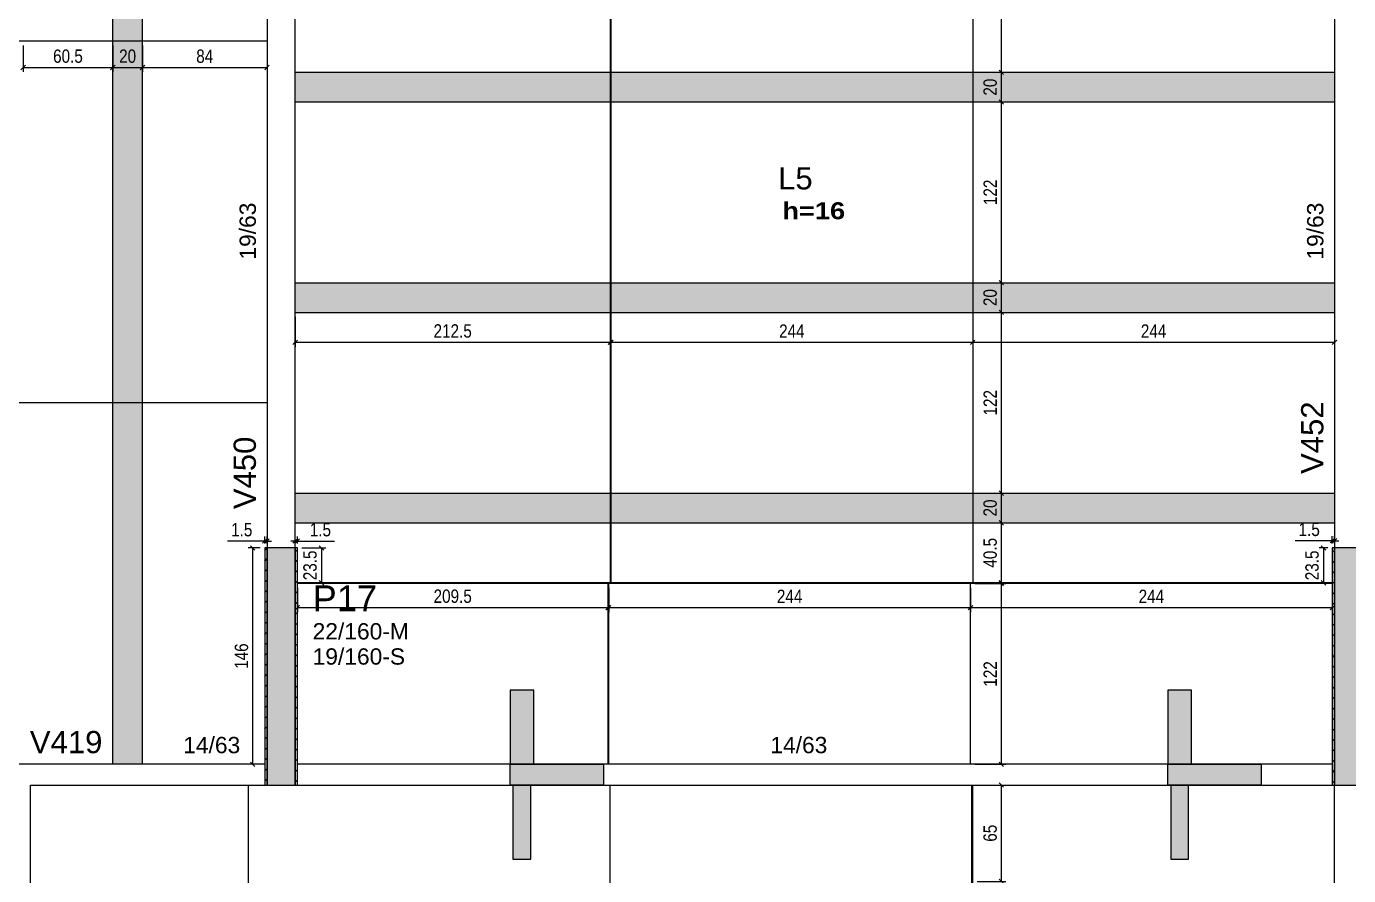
# Model space of a CAD drawing. Extents: x 3022 to 8661, y -614 to 3008.
# Drawn here: x 4312 to 5204, y 1276 to 1849 of the extents above; entities that cross this region are included whole.
import ezdxf

# ---------------------------------------------------------------- set-up
doc = ezdxf.new("R2010")
doc.units = 0
doc.header["$PDMODE"] = 34
for name, color, linetype in [('COTA', 241, 'Continuous'), ('MTH-DIM-PILAR', 3, 'Continuous'), ('MTH-DIM-VIGA', 3, 'Continuous'), ('MTH-FACE-VIGA', 7, 'Continuous'), ('MTH-LINHA-SEÇÃO', 16, 'Continuous'), ('MTH-PILAR-SEGUE', 5, 'Continuous'), ('MTH-SOMBRA21', 150, 'Continuous'), ('MTH-SOMBRA25', 253, 'Continuous'), ('MTH-TIT1-PILAR', 5, 'Continuous'), ('MTH-TIT1-VIGA', 5, 'Continuous'), ('MTH-TXT-NEGRITO', 5, 'Continuous'), ('Painéis', 200, 'Continuous')]:
    doc.layers.add(name, color=color, linetype=linetype)
doc.layers.add('Hachura', color=251, linetype='Continuous', lineweight=9)
doc.styles.add('COTA TECNICA-50', font='techl___.ttf', dxfattribs={"height": 9})
doc.styles.add('TQS_ARIAL', font='arial.ttf')
doc.styles.add('TQS_ARIAL_BLACK', font='ariblk.ttf')
doc.dimstyles.new('COTA PAINEL-50', dxfattribs={"dimtxt": 9, "dimasz": 3, "dimexe": 3, "dimexo": 3, "dimgap": 3, "dimtad": 1, "dimdec": 1, "dimzin": 12, "dimdsep": 46, "dimtxsty": 'COTA TECNICA-50', "dimblk1": 'OBLIQUE', "dimblk2": 'OBLIQUE', "dimsah": 1, "dimcen": 0.9, "dimclrd": 4, "dimclre": 4, "dimclrt": 240, "dimadec": 1, "dimazin": 3, "dimtfac": 1, "dimtdec": 1, "dimtmove": 0, "dimatfit": 3, "dimfxl": 1, "dimtolj": 1, "dimtzin": 12, "dimarcsym": 0})

# ---------------------------------------------------------------- blocks, each defined once
blk = doc.blocks.new('_Oblique')
at = {"color": 0, "linetype": 'ByBlock', "lineweight": -2}
blk.add_line((-0.5, -0.5), (0.5, 0.5), dxfattribs=at)
blk = doc.blocks.new('*D83')
at = {"layer": 'COTA', "color": 4, "lineweight": -2, "transparency": 16777216}
for p, q in [((4309.58, 1835.75), (4309.58, 1818.01)), ((4370.08, 1835.75), (4370.08, 1818.01)), ((4309.58, 1821.01), (4370.08, 1821.01))]:
    blk.add_line(p, q, dxfattribs=at)
at = {"layer": 'Defpoints', "color": 0, "transparency": 16777216}
for p in [(4309.58, 1838.75), (4370.08, 1838.75), (4370.08, 1821.01)]:
    blk.add_point(p, dxfattribs=at)
at = {"layer": 'COTA', "color": 4, "lineweight": -2, "transparency": 16777216, "xscale": 3, "yscale": 3, "zscale": 3, "rotation": 180}
blk.add_blockref('_Oblique', (4309.58, 1821.01), dxfattribs=at)
at = {"layer": 'COTA', "color": 4, "lineweight": -2, "transparency": 16777216, "xscale": 3, "yscale": 3, "zscale": 3}
blk.add_blockref('_Oblique', (4370.08, 1821.01), dxfattribs=at)
at = {"layer": 'COTA', "color": 240, "transparency": 16777216, "insert": (4339.83, 1828.61), "char_height": 9, "attachment_point": 5, "style": 'COTA TECNICA-50'}
blk.add_mtext('\\A1;60.5', dxfattribs=at)
blk = doc.blocks.new('*D84')
at = {"layer": 'COTA', "color": 4, "lineweight": -2, "transparency": 16777216}
for p, q in [((4370.08, 1835.75), (4370.08, 1818.01)), ((4390.08, 1835.75), (4390.08, 1818.01)), ((4370.08, 1821.01), (4390.08, 1821.01))]:
    blk.add_line(p, q, dxfattribs=at)
at = {"layer": 'Defpoints', "color": 0, "transparency": 16777216}
for p in [(4370.08, 1838.75), (4390.08, 1838.75), (4390.08, 1821.01)]:
    blk.add_point(p, dxfattribs=at)
at = {"layer": 'COTA', "color": 4, "lineweight": -2, "transparency": 16777216, "xscale": 3, "yscale": 3, "zscale": 3, "rotation": 180}
blk.add_blockref('_Oblique', (4370.08, 1821.01), dxfattribs=at)
at = {"layer": 'COTA', "color": 4, "lineweight": -2, "transparency": 16777216, "xscale": 3, "yscale": 3, "zscale": 3}
blk.add_blockref('_Oblique', (4390.08, 1821.01), dxfattribs=at)
at = {"layer": 'COTA', "color": 240, "transparency": 16777216, "insert": (4380.08, 1828.6), "char_height": 9, "attachment_point": 5, "style": 'COTA TECNICA-50'}
blk.add_mtext('\\A1;20', dxfattribs=at)
blk = doc.blocks.new('*D85')
at = {"layer": 'COTA', "color": 4, "lineweight": -2, "transparency": 16777216}
for p, q in [((4390.08, 1835.75), (4390.08, 1818.01)), ((4474.08, 1835.75), (4474.08, 1818.01)), ((4390.08, 1821.01), (4474.08, 1821.01))]:
    blk.add_line(p, q, dxfattribs=at)
at = {"layer": 'Defpoints', "color": 0, "transparency": 16777216}
for p in [(4390.08, 1838.75), (4474.08, 1838.75), (4474.08, 1821.01)]:
    blk.add_point(p, dxfattribs=at)
at = {"layer": 'COTA', "color": 4, "lineweight": -2, "transparency": 16777216, "xscale": 3, "yscale": 3, "zscale": 3, "rotation": 180}
blk.add_blockref('_Oblique', (4390.08, 1821.01), dxfattribs=at)
at = {"layer": 'COTA', "color": 4, "lineweight": -2, "transparency": 16777216, "xscale": 3, "yscale": 3, "zscale": 3}
blk.add_blockref('_Oblique', (4474.08, 1821.01), dxfattribs=at)
at = {"layer": 'COTA', "color": 240, "transparency": 16777216, "insert": (4432.08, 1828.59), "char_height": 9, "attachment_point": 5, "style": 'COTA TECNICA-50'}
blk.add_mtext('\\A1;84', dxfattribs=at)
blk = doc.blocks.new('*D98')
at = {"layer": 'COTA', "color": 4, "lineweight": -2, "transparency": 16777216}
for p, q in [((4469.58, 1496.75), (4461.47, 1496.75)), ((4464.47, 1350.75), (4464.47, 1496.75)), ((4469.58, 1350.75), (4461.47, 1350.75))]:
    blk.add_line(p, q, dxfattribs=at)
at = {"layer": 'Defpoints', "color": 0, "transparency": 16777216}
for p in [(4464.47, 1496.75), (4472.58, 1496.75), (4472.58, 1350.75)]:
    blk.add_point(p, dxfattribs=at)
at = {"layer": 'COTA', "color": 4, "lineweight": -2, "transparency": 16777216, "xscale": 3, "yscale": 3, "zscale": 3}
for p, rotation in [((4464.47, 1496.75), 90), ((4464.47, 1350.75), 270)]:
    blk.add_blockref('_Oblique', p, dxfattribs=dict(at, rotation=rotation))
at = {"layer": 'COTA', "color": 240, "transparency": 16777216, "insert": (4456.88, 1423.75), "char_height": 9, "attachment_point": 5, "rotation": 90, "style": 'COTA TECNICA-50'}
blk.add_mtext('\\A1;146', dxfattribs=at)
blk = doc.blocks.new('*D99')
at = {"layer": 'COTA', "color": 4, "lineweight": -2, "transparency": 16777216}
for p, q in [((4472.58, 1501.44), (4447.52, 1501.44)), ((4472.58, 1499.75), (4472.58, 1504.44)), ((4474.08, 1501.44), (4472.58, 1501.44)), ((4474.08, 1499.75), (4474.08, 1504.44)), ((4474.08, 1501.44), (4477.08, 1501.44))]:
    blk.add_line(p, q, dxfattribs=at)
at = {"layer": 'Defpoints', "color": 0, "transparency": 16777216}
for p in [(4472.58, 1501.44), (4472.58, 1496.75), (4474.08, 1496.75)]:
    blk.add_point(p, dxfattribs=at)
at = {"layer": 'COTA', "color": 4, "lineweight": -2, "transparency": 16777216, "xscale": 3, "yscale": 3, "zscale": 3}
blk.add_blockref('_Oblique', (4472.58, 1501.44), dxfattribs=at)
at = {"layer": 'COTA', "color": 4, "lineweight": -2, "transparency": 16777216, "xscale": 3, "yscale": 3, "zscale": 3, "rotation": 180}
blk.add_blockref('_Oblique', (4474.08, 1501.44), dxfattribs=at)
at = {"layer": 'COTA', "color": 240, "transparency": 16777216, "insert": (4457.05, 1509.04), "char_height": 9, "attachment_point": 5, "style": 'COTA TECNICA-50'}
blk.add_mtext('\\A1;1.5', dxfattribs=at)
blk = doc.blocks.new('*D100')
at = {"layer": 'COTA', "color": 4, "lineweight": -2, "transparency": 16777216}
for p, q in [((4493.08, 1501.44), (4490.08, 1501.44)), ((4493.08, 1499.75), (4493.08, 1504.44)), ((4493.08, 1501.44), (4494.58, 1501.44)), ((4494.58, 1499.75), (4494.58, 1504.44)), ((4494.58, 1501.44), (4519.63, 1501.44))]:
    blk.add_line(p, q, dxfattribs=at)
at = {"layer": 'Defpoints', "color": 0, "transparency": 16777216}
for p in [(4494.58, 1501.44), (4493.08, 1496.75), (4494.58, 1496.75)]:
    blk.add_point(p, dxfattribs=at)
at = {"layer": 'COTA', "color": 4, "lineweight": -2, "transparency": 16777216, "xscale": 3, "yscale": 3, "zscale": 3}
blk.add_blockref('_Oblique', (4493.08, 1501.44), dxfattribs=at)
at = {"layer": 'COTA', "color": 4, "lineweight": -2, "transparency": 16777216, "xscale": 3, "yscale": 3, "zscale": 3, "rotation": 180}
blk.add_blockref('_Oblique', (4494.58, 1501.44), dxfattribs=at)
at = {"layer": 'COTA', "color": 240, "transparency": 16777216, "insert": (4510.1, 1509.04), "char_height": 9, "attachment_point": 5, "style": 'COTA TECNICA-50'}
blk.add_mtext('\\A1;1.5', dxfattribs=at)
blk = doc.blocks.new('*D120')
at = {"layer": 'COTA', "color": 4, "lineweight": -2, "transparency": 16777216}
for p, q in [((4493.08, 1652.75), (4493.08, 1632.56)), ((4705.58, 1652.75), (4705.58, 1632.56)), ((4493.08, 1635.56), (4705.58, 1635.56))]:
    blk.add_line(p, q, dxfattribs=at)
at = {"layer": 'Defpoints', "color": 0, "transparency": 16777216}
for p in [(4493.08, 1655.75), (4705.58, 1655.75), (4705.58, 1635.56)]:
    blk.add_point(p, dxfattribs=at)
at = {"layer": 'COTA', "color": 4, "lineweight": -2, "transparency": 16777216, "xscale": 3, "yscale": 3, "zscale": 3, "rotation": 180}
blk.add_blockref('_Oblique', (4493.08, 1635.56), dxfattribs=at)
at = {"layer": 'COTA', "color": 4, "lineweight": -2, "transparency": 16777216, "xscale": 3, "yscale": 3, "zscale": 3}
blk.add_blockref('_Oblique', (4705.58, 1635.56), dxfattribs=at)
at = {"layer": 'COTA', "color": 240, "transparency": 16777216, "insert": (4599.33, 1643.15), "char_height": 9, "attachment_point": 5, "style": 'COTA TECNICA-50'}
blk.add_mtext('\\A1;212.5', dxfattribs=at)
blk = doc.blocks.new('*D121')
at = {"layer": 'COTA', "color": 4, "lineweight": -2, "transparency": 16777216}
for p, q in [((4706.08, 1652.75), (4706.08, 1632.56)), ((4950.08, 1652.75), (4950.08, 1632.56)), ((4706.08, 1635.56), (4950.08, 1635.56))]:
    blk.add_line(p, q, dxfattribs=at)
at = {"layer": 'Defpoints', "color": 0, "transparency": 16777216}
for p in [(4706.08, 1655.75), (4950.08, 1655.75), (4950.08, 1635.56)]:
    blk.add_point(p, dxfattribs=at)
at = {"layer": 'COTA', "color": 4, "lineweight": -2, "transparency": 16777216, "xscale": 3, "yscale": 3, "zscale": 3, "rotation": 180}
blk.add_blockref('_Oblique', (4706.08, 1635.56), dxfattribs=at)
at = {"layer": 'COTA', "color": 4, "lineweight": -2, "transparency": 16777216, "xscale": 3, "yscale": 3, "zscale": 3}
blk.add_blockref('_Oblique', (4950.08, 1635.56), dxfattribs=at)
at = {"layer": 'COTA', "color": 240, "transparency": 16777216, "insert": (4828.08, 1643.12), "char_height": 9, "attachment_point": 5, "style": 'COTA TECNICA-50'}
blk.add_mtext('\\A1;244', dxfattribs=at)
blk = doc.blocks.new('*D122')
at = {"layer": 'COTA', "color": 4, "lineweight": -2, "transparency": 16777216}
for p, q in [((4950.08, 1652.75), (4950.08, 1632.56)), ((5194.08, 1652.75), (5194.08, 1632.56)), ((4950.08, 1635.56), (5194.08, 1635.56))]:
    blk.add_line(p, q, dxfattribs=at)
at = {"layer": 'Defpoints', "color": 0, "transparency": 16777216}
for p in [(4950.08, 1655.75), (5194.08, 1655.75), (5194.08, 1635.56)]:
    blk.add_point(p, dxfattribs=at)
at = {"layer": 'COTA', "color": 4, "lineweight": -2, "transparency": 16777216, "xscale": 3, "yscale": 3, "zscale": 3, "rotation": 180}
blk.add_blockref('_Oblique', (4950.08, 1635.56), dxfattribs=at)
at = {"layer": 'COTA', "color": 4, "lineweight": -2, "transparency": 16777216, "xscale": 3, "yscale": 3, "zscale": 3}
blk.add_blockref('_Oblique', (5194.08, 1635.56), dxfattribs=at)
at = {"layer": 'COTA', "color": 240, "transparency": 16777216, "insert": (5072.08, 1643.12), "char_height": 9, "attachment_point": 5, "style": 'COTA TECNICA-50'}
blk.add_mtext('\\A1;244', dxfattribs=at)
blk = doc.blocks.new('*D123')
at = {"layer": 'COTA', "color": 4, "lineweight": -2, "transparency": 16777216}
for p, q in [((4951.58, 1472.75), (4972.45, 1472.75)), ((4969.45, 1350.75), (4969.45, 1472.75)), ((4951.58, 1350.75), (4972.45, 1350.75))]:
    blk.add_line(p, q, dxfattribs=at)
at = {"layer": 'Defpoints', "color": 0, "transparency": 16777216}
for p in [(4948.58, 1472.75), (4969.45, 1472.75), (4948.58, 1350.75)]:
    blk.add_point(p, dxfattribs=at)
at = {"layer": 'COTA', "color": 4, "lineweight": -2, "transparency": 16777216, "xscale": 3, "yscale": 3, "zscale": 3}
for p, rotation in [((4969.45, 1472.75), 90), ((4969.45, 1350.75), 270)]:
    blk.add_blockref('_Oblique', p, dxfattribs=dict(at, rotation=rotation))
at = {"layer": 'COTA', "color": 240, "transparency": 16777216, "insert": (4961.89, 1411.75), "char_height": 9, "attachment_point": 5, "rotation": 90, "style": 'COTA TECNICA-50'}
blk.add_mtext('\\A1;122', dxfattribs=at)
blk = doc.blocks.new('*D124')
at = {"layer": 'COTA', "color": 4, "lineweight": -2, "transparency": 16777216}
for p, q in [((4953.08, 1513.75), (4972.45, 1513.75)), ((4969.45, 1473.25), (4969.45, 1513.75)), ((4953.08, 1473.25), (4972.45, 1473.25))]:
    blk.add_line(p, q, dxfattribs=at)
at = {"layer": 'Defpoints', "color": 0, "transparency": 16777216}
for p in [(4950.08, 1513.75), (4969.45, 1513.75), (4950.08, 1473.25)]:
    blk.add_point(p, dxfattribs=at)
at = {"layer": 'COTA', "color": 4, "lineweight": -2, "transparency": 16777216, "xscale": 3, "yscale": 3, "zscale": 3}
for p, rotation in [((4969.45, 1513.75), 90), ((4969.45, 1473.25), 270)]:
    blk.add_blockref('_Oblique', p, dxfattribs=dict(at, rotation=rotation))
at = {"layer": 'COTA', "color": 240, "transparency": 16777216, "insert": (4961.85, 1493.5), "char_height": 9, "attachment_point": 5, "rotation": 90, "style": 'COTA TECNICA-50'}
blk.add_mtext('\\A1;40.5', dxfattribs=at)
blk = doc.blocks.new('*D125')
at = {"layer": 'COTA', "color": 4, "lineweight": -2, "transparency": 16777216}
for p, q in [((4953.08, 1533.75), (4972.45, 1533.75)), ((4969.45, 1513.75), (4969.45, 1533.75)), ((4953.08, 1513.75), (4972.45, 1513.75))]:
    blk.add_line(p, q, dxfattribs=at)
at = {"layer": 'Defpoints', "color": 0, "transparency": 16777216}
for p in [(4950.08, 1533.75), (4969.45, 1533.75), (4950.08, 1513.75)]:
    blk.add_point(p, dxfattribs=at)
at = {"layer": 'COTA', "color": 4, "lineweight": -2, "transparency": 16777216, "xscale": 3, "yscale": 3, "zscale": 3}
for p, rotation in [((4969.45, 1533.75), 90), ((4969.45, 1513.75), 270)]:
    blk.add_blockref('_Oblique', p, dxfattribs=dict(at, rotation=rotation))
at = {"layer": 'COTA', "color": 240, "transparency": 16777216, "insert": (4961.86, 1523.75), "char_height": 9, "attachment_point": 5, "rotation": 90, "style": 'COTA TECNICA-50'}
blk.add_mtext('\\A1;20', dxfattribs=at)
blk = doc.blocks.new('*D126')
at = {"layer": 'COTA', "color": 4, "lineweight": -2, "transparency": 16777216}
for p, q in [((4953.08, 1655.75), (4972.45, 1655.75)), ((4969.45, 1533.75), (4969.45, 1655.75)), ((4953.08, 1533.75), (4972.45, 1533.75))]:
    blk.add_line(p, q, dxfattribs=at)
at = {"layer": 'Defpoints', "color": 0, "transparency": 16777216}
for p in [(4950.08, 1655.75), (4969.45, 1655.75), (4950.08, 1533.75)]:
    blk.add_point(p, dxfattribs=at)
at = {"layer": 'COTA', "color": 4, "lineweight": -2, "transparency": 16777216, "xscale": 3, "yscale": 3, "zscale": 3}
for p, rotation in [((4969.45, 1655.75), 90), ((4969.45, 1533.75), 270)]:
    blk.add_blockref('_Oblique', p, dxfattribs=dict(at, rotation=rotation))
at = {"layer": 'COTA', "color": 240, "transparency": 16777216, "insert": (4961.89, 1594.75), "char_height": 9, "attachment_point": 5, "rotation": 90, "style": 'COTA TECNICA-50'}
blk.add_mtext('\\A1;122', dxfattribs=at)
blk = doc.blocks.new('*D127')
at = {"layer": 'COTA', "color": 4, "lineweight": -2, "transparency": 16777216}
for p, q in [((4953.08, 1675.75), (4972.45, 1675.75)), ((4969.45, 1655.75), (4969.45, 1675.75)), ((4953.08, 1655.75), (4972.45, 1655.75))]:
    blk.add_line(p, q, dxfattribs=at)
at = {"layer": 'Defpoints', "color": 0, "transparency": 16777216}
for p in [(4950.08, 1675.75), (4969.45, 1675.75), (4950.08, 1655.75)]:
    blk.add_point(p, dxfattribs=at)
at = {"layer": 'COTA', "color": 4, "lineweight": -2, "transparency": 16777216, "xscale": 3, "yscale": 3, "zscale": 3}
for p, rotation in [((4969.45, 1675.75), 90), ((4969.45, 1655.75), 270)]:
    blk.add_blockref('_Oblique', p, dxfattribs=dict(at, rotation=rotation))
at = {"layer": 'COTA', "color": 240, "transparency": 16777216, "insert": (4961.86, 1665.75), "char_height": 9, "attachment_point": 5, "rotation": 90, "style": 'COTA TECNICA-50'}
blk.add_mtext('\\A1;20', dxfattribs=at)
blk = doc.blocks.new('*D128')
at = {"layer": 'COTA', "color": 4, "lineweight": -2, "transparency": 16777216}
for p, q in [((4953.08, 1797.75), (4972.45, 1797.75)), ((4969.45, 1675.75), (4969.45, 1797.75)), ((4953.08, 1675.75), (4972.45, 1675.75))]:
    blk.add_line(p, q, dxfattribs=at)
at = {"layer": 'Defpoints', "color": 0, "transparency": 16777216}
for p in [(4950.08, 1797.75), (4969.45, 1797.75), (4950.08, 1675.75)]:
    blk.add_point(p, dxfattribs=at)
at = {"layer": 'COTA', "color": 4, "lineweight": -2, "transparency": 16777216, "xscale": 3, "yscale": 3, "zscale": 3}
for p, rotation in [((4969.45, 1797.75), 90), ((4969.45, 1675.75), 270)]:
    blk.add_blockref('_Oblique', p, dxfattribs=dict(at, rotation=rotation))
at = {"layer": 'COTA', "color": 240, "transparency": 16777216, "insert": (4961.89, 1736.75), "char_height": 9, "attachment_point": 5, "rotation": 90, "style": 'COTA TECNICA-50'}
blk.add_mtext('\\A1;122', dxfattribs=at)
blk = doc.blocks.new('*D129')
at = {"layer": 'COTA', "color": 4, "lineweight": -2, "transparency": 16777216}
for p, q in [((4953.08, 1817.75), (4972.45, 1817.75)), ((4969.45, 1797.75), (4969.45, 1817.75)), ((4953.08, 1797.75), (4972.45, 1797.75))]:
    blk.add_line(p, q, dxfattribs=at)
at = {"layer": 'Defpoints', "color": 0, "transparency": 16777216}
for p in [(4950.08, 1817.75), (4969.45, 1817.75), (4950.08, 1797.75)]:
    blk.add_point(p, dxfattribs=at)
at = {"layer": 'COTA', "color": 4, "lineweight": -2, "transparency": 16777216, "xscale": 3, "yscale": 3, "zscale": 3}
for p, rotation in [((4969.45, 1817.75), 90), ((4969.45, 1797.75), 270)]:
    blk.add_blockref('_Oblique', p, dxfattribs=dict(at, rotation=rotation))
at = {"layer": 'COTA', "color": 240, "transparency": 16777216, "insert": (4961.86, 1807.75), "char_height": 9, "attachment_point": 5, "rotation": 90, "style": 'COTA TECNICA-50'}
blk.add_mtext('\\A1;20', dxfattribs=at)
blk = doc.blocks.new('*D130')
at = {"layer": 'COTA', "color": 4, "lineweight": -2, "transparency": 16777216}
for p, q in [((4953.08, 1939.75), (4972.45, 1939.75)), ((4969.45, 1817.75), (4969.45, 1939.75)), ((4953.08, 1817.75), (4972.45, 1817.75))]:
    blk.add_line(p, q, dxfattribs=at)
at = {"layer": 'Defpoints', "color": 0, "transparency": 16777216}
for p in [(4950.08, 1939.75), (4969.45, 1939.75), (4950.08, 1817.75)]:
    blk.add_point(p, dxfattribs=at)
at = {"layer": 'COTA', "color": 4, "lineweight": -2, "transparency": 16777216, "xscale": 3, "yscale": 3, "zscale": 3}
for p, rotation in [((4969.45, 1939.75), 90), ((4969.45, 1817.75), 270)]:
    blk.add_blockref('_Oblique', p, dxfattribs=dict(at, rotation=rotation))
at = {"layer": 'COTA', "color": 240, "transparency": 16777216, "insert": (4961.89, 1878.75), "char_height": 9, "attachment_point": 5, "rotation": 90, "style": 'COTA TECNICA-50'}
blk.add_mtext('\\A1;122', dxfattribs=at)
blk = doc.blocks.new('*D131')
at = {"layer": 'COTA', "color": 4, "lineweight": -2, "transparency": 16777216}
for p, q in [((4494.58, 1469.75), (4494.58, 1453.53)), ((4704.08, 1469.75), (4704.08, 1453.53)), ((4494.58, 1456.53), (4704.08, 1456.53))]:
    blk.add_line(p, q, dxfattribs=at)
at = {"layer": 'Defpoints', "color": 0, "transparency": 16777216}
for p in [(4494.58, 1472.75), (4704.08, 1472.75), (4704.08, 1456.53)]:
    blk.add_point(p, dxfattribs=at)
at = {"layer": 'COTA', "color": 4, "lineweight": -2, "transparency": 16777216, "xscale": 3, "yscale": 3, "zscale": 3, "rotation": 180}
blk.add_blockref('_Oblique', (4494.58, 1456.53), dxfattribs=at)
at = {"layer": 'COTA', "color": 4, "lineweight": -2, "transparency": 16777216, "xscale": 3, "yscale": 3, "zscale": 3}
blk.add_blockref('_Oblique', (4704.08, 1456.53), dxfattribs=at)
at = {"layer": 'COTA', "color": 240, "transparency": 16777216, "insert": (4599.33, 1464.16), "char_height": 9, "attachment_point": 5, "style": 'COTA TECNICA-50'}
blk.add_mtext('\\A1;209.5', dxfattribs=at)
blk = doc.blocks.new('*D132')
at = {"layer": 'COTA', "color": 4, "lineweight": -2, "transparency": 16777216}
for p, q in [((4704.58, 1469.75), (4704.58, 1453.53)), ((4948.58, 1469.75), (4948.58, 1453.53)), ((4704.58, 1456.53), (4948.58, 1456.53))]:
    blk.add_line(p, q, dxfattribs=at)
at = {"layer": 'Defpoints', "color": 0, "transparency": 16777216}
for p in [(4704.58, 1472.75), (4948.58, 1472.75), (4948.58, 1456.53)]:
    blk.add_point(p, dxfattribs=at)
at = {"layer": 'COTA', "color": 4, "lineweight": -2, "transparency": 16777216, "xscale": 3, "yscale": 3, "zscale": 3, "rotation": 180}
blk.add_blockref('_Oblique', (4704.58, 1456.53), dxfattribs=at)
at = {"layer": 'COTA', "color": 4, "lineweight": -2, "transparency": 16777216, "xscale": 3, "yscale": 3, "zscale": 3}
blk.add_blockref('_Oblique', (4948.58, 1456.53), dxfattribs=at)
at = {"layer": 'COTA', "color": 240, "transparency": 16777216, "insert": (4826.58, 1464.1), "char_height": 9, "attachment_point": 5, "style": 'COTA TECNICA-50'}
blk.add_mtext('\\A1;244', dxfattribs=at)
blk = doc.blocks.new('*D133')
at = {"layer": 'COTA', "color": 4, "lineweight": -2, "transparency": 16777216}
for p, q in [((4948.58, 1469.75), (4948.58, 1453.53)), ((5192.58, 1469.75), (5192.58, 1453.53)), ((4948.58, 1456.53), (5192.58, 1456.53))]:
    blk.add_line(p, q, dxfattribs=at)
at = {"layer": 'Defpoints', "color": 0, "transparency": 16777216}
for p in [(4948.58, 1472.75), (5192.58, 1472.75), (5192.58, 1456.53)]:
    blk.add_point(p, dxfattribs=at)
at = {"layer": 'COTA', "color": 4, "lineweight": -2, "transparency": 16777216, "xscale": 3, "yscale": 3, "zscale": 3, "rotation": 180}
blk.add_blockref('_Oblique', (4948.58, 1456.53), dxfattribs=at)
at = {"layer": 'COTA', "color": 4, "lineweight": -2, "transparency": 16777216, "xscale": 3, "yscale": 3, "zscale": 3}
blk.add_blockref('_Oblique', (5192.58, 1456.53), dxfattribs=at)
at = {"layer": 'COTA', "color": 240, "transparency": 16777216, "insert": (5070.58, 1464.1), "char_height": 9, "attachment_point": 5, "style": 'COTA TECNICA-50'}
blk.add_mtext('\\A1;244', dxfattribs=at)
blk = doc.blocks.new('*D151')
at = {"layer": 'COTA', "color": 4, "lineweight": -2, "transparency": 16777216}
for p, q in [((5189.58, 1496.75), (5183.68, 1496.75)), ((5186.68, 1496.75), (5186.68, 1473.25)), ((5189.58, 1473.25), (5183.68, 1473.25))]:
    blk.add_line(p, q, dxfattribs=at)
at = {"layer": 'Defpoints', "color": 0, "transparency": 16777216}
for p in [(5192.58, 1496.75), (5186.68, 1473.25), (5192.58, 1473.25)]:
    blk.add_point(p, dxfattribs=at)
at = {"layer": 'COTA', "color": 4, "lineweight": -2, "transparency": 16777216, "xscale": 3, "yscale": 3, "zscale": 3}
for p, rotation in [((5186.68, 1496.75), 90), ((5186.68, 1473.25), 270)]:
    blk.add_blockref('_Oblique', p, dxfattribs=dict(at, rotation=rotation))
at = {"layer": 'COTA', "color": 240, "transparency": 16777216, "insert": (5178.98, 1485), "char_height": 9, "attachment_point": 5, "rotation": 90, "style": 'COTA TECNICA-50'}
blk.add_mtext('\\A1;23.5', dxfattribs=at)
blk = doc.blocks.new('*D152')
at = {"layer": 'COTA', "color": 4, "lineweight": -2, "transparency": 16777216}
for p, q in [((5192.58, 1501.65), (5167.52, 1501.65)), ((5192.58, 1499.75), (5192.58, 1504.65)), ((5194.08, 1501.65), (5192.58, 1501.65)), ((5194.08, 1499.75), (5194.08, 1504.65)), ((5194.08, 1501.65), (5197.08, 1501.65))]:
    blk.add_line(p, q, dxfattribs=at)
at = {"layer": 'Defpoints', "color": 0, "transparency": 16777216}
for p in [(5192.58, 1501.65), (5192.58, 1496.75), (5194.08, 1496.75)]:
    blk.add_point(p, dxfattribs=at)
at = {"layer": 'COTA', "color": 4, "lineweight": -2, "transparency": 16777216, "xscale": 3, "yscale": 3, "zscale": 3}
blk.add_blockref('_Oblique', (5192.58, 1501.65), dxfattribs=at)
at = {"layer": 'COTA', "color": 4, "lineweight": -2, "transparency": 16777216, "xscale": 3, "yscale": 3, "zscale": 3, "rotation": 180}
blk.add_blockref('_Oblique', (5194.08, 1501.65), dxfattribs=at)
at = {"layer": 'COTA', "color": 240, "transparency": 16777216, "insert": (5177.05, 1509.25), "char_height": 9, "attachment_point": 5, "style": 'COTA TECNICA-50'}
blk.add_mtext('\\A1;1.5', dxfattribs=at)
blk = doc.blocks.new('*D153')
at = {"layer": 'COTA', "color": 4, "lineweight": -2, "transparency": 16777216}
for p, q in [((4497.58, 1496.75), (4513.82, 1496.75)), ((4510.82, 1496.75), (4510.82, 1473.25)), ((4497.58, 1473.25), (4513.82, 1473.25))]:
    blk.add_line(p, q, dxfattribs=at)
at = {"layer": 'Defpoints', "color": 0, "transparency": 16777216}
for p in [(4494.58, 1496.75), (4494.58, 1473.25), (4510.82, 1473.25)]:
    blk.add_point(p, dxfattribs=at)
at = {"layer": 'COTA', "color": 4, "lineweight": -2, "transparency": 16777216, "xscale": 3, "yscale": 3, "zscale": 3}
for p, rotation in [((4510.82, 1496.75), 90), ((4510.82, 1473.25), 270)]:
    blk.add_blockref('_Oblique', p, dxfattribs=dict(at, rotation=rotation))
at = {"layer": 'COTA', "color": 240, "transparency": 16777216, "insert": (4503.13, 1485), "char_height": 9, "attachment_point": 5, "rotation": 90, "style": 'COTA TECNICA-50'}
blk.add_mtext('\\A1;23.5', dxfattribs=at)
blk = doc.blocks.new('*D161')
at = {"layer": 'COTA', "color": 4, "lineweight": -2, "transparency": 16777216}
for p, q in [((4953.08, 1336.75), (4972.45, 1336.75)), ((4969.45, 1271.75), (4969.45, 1336.75)), ((4953.08, 1271.75), (4972.45, 1271.75))]:
    blk.add_line(p, q, dxfattribs=at)
at = {"layer": 'Defpoints', "color": 0, "transparency": 16777216}
for p in [(4950.08, 1336.75), (4969.45, 1336.75), (4950.08, 1271.75)]:
    blk.add_point(p, dxfattribs=at)
at = {"layer": 'COTA', "color": 4, "lineweight": -2, "transparency": 16777216, "xscale": 3, "yscale": 3, "zscale": 3}
for p, rotation in [((4969.45, 1336.75), 90), ((4969.45, 1271.75), 270)]:
    blk.add_blockref('_Oblique', p, dxfattribs=dict(at, rotation=rotation))
at = {"layer": 'COTA', "color": 240, "transparency": 16777216, "insert": (4961.85, 1304.25), "char_height": 9, "attachment_point": 5, "rotation": 90, "style": 'COTA TECNICA-50'}
blk.add_mtext('\\A1;65', dxfattribs=at)

msp = doc.modelspace()

# ---------------------------------------------------------------- hatches: boundary and pattern name
at = {"layer": 'Hachura'}
h = msp.add_hatch(color=256, dxfattribs=at)
h.dxf.hatch_style = 1
h.paths.add_polyline_path([(4187.08, 1594.75), (4167.08, 1594.75), (4167.08, 1350.75), (4187.08, 1350.75)])
h.paths.add_polyline_path([(4187.08, 1838.75), (4167.08, 1838.75), (4167.08, 1594.75), (4187.08, 1594.75)])
h.paths.add_polyline_path([(4187.08, 2082.75), (4167.08, 2082.75), (4167.08, 1838.75), (4187.08, 1838.75)])
h.paths.add_polyline_path([(4390.08, 2082.75), (4370.08, 2082.75), (4370.08, 1838.75), (4390.08, 1838.75)])
h.paths.add_polyline_path([(4390.08, 1838.75), (4370.08, 1838.75), (4370.08, 1594.75), (4390.08, 1594.75)])
h.paths.add_polyline_path([(4390.08, 1594.75), (4370.08, 1594.75), (4370.08, 1350.75), (4390.08, 1350.75)])
h = msp.add_hatch(color=256, dxfattribs=at)
h.dxf.hatch_style = 1
h.paths.add_polyline_path([(4706.08, 1817.75), (4493.08, 1817.75), (4493.08, 1797.75), (4706.08, 1797.75)])
h.paths.add_polyline_path([(4950.08, 1817.75), (4706.08, 1817.75), (4706.08, 1797.75), (4950.08, 1797.75)])
h.paths.add_polyline_path([(5194.08, 1817.75), (4950.08, 1817.75), (4950.08, 1797.75), (5194.08, 1797.75)])
h.paths.add_polyline_path([(5194.08, 1675.75), (4950.08, 1675.75), (4950.08, 1655.75), (5194.08, 1655.75)])
h.paths.add_polyline_path([(4950.08, 1675.75), (4706.08, 1675.75), (4706.08, 1655.75), (4950.08, 1655.75)])
h.paths.add_polyline_path([(4706.08, 1675.75), (4493.08, 1675.75), (4493.08, 1655.75), (4706.08, 1655.75)])
h.paths.add_polyline_path([(4706.08, 1533.75), (4493.08, 1533.75), (4493.08, 1513.75), (4706.08, 1513.75)])
h.paths.add_polyline_path([(4950.08, 1533.75), (4706.08, 1533.75), (4706.08, 1513.75), (4950.08, 1513.75)])
h.paths.add_polyline_path([(5194.08, 1533.75), (4950.08, 1533.75), (4950.08, 1513.75), (5194.08, 1513.75)])

# ---------------------------------------------------------------- linework, layer by layer
at = {"layer": 'MTH-FACE-VIGA', "linetype": 'Continuous'}
for p, q in [((4474.08, 1939.75), (4474.08, 1496.75)), ((4493.08, 1496.75), (4493.08, 1939.75)), ((5194.08, 1939.75), (5194.08, 1496.75)), ((4472.58, 1494.98), (4474.07, 1496.48)), ((4472.58, 1487.91), (4474.01, 1489.34)), ((4474.01, 1489.34), (4474.08, 1489.41)), ((4493.08, 1494.27), (4494.57, 1495.76)), ((5192.58, 1493.74), (5194.06, 1495.22)), ((5194.06, 1495.22), (5194.08, 1495.24)), ((4472.58, 1480.84), (4473.94, 1482.21)), ((4473.94, 1482.21), (4474.08, 1482.34)), ((4493.08, 1487.2), (4494.5, 1488.62)), ((4493.08, 1480.13), (4494.43, 1481.49)), ((4494.43, 1481.49), (4494.58, 1481.63)), ((4494.5, 1488.62), (4494.58, 1488.7)), ((5192.58, 1486.66), (5193.99, 1488.08)), ((5192.58, 1479.59), (5193.93, 1480.95)), ((5193.93, 1480.95), (5194.08, 1481.09)), ((5193.99, 1488.08), (5194.08, 1488.16)), ((4472.58, 1473.77), (4473.87, 1475.07)), ((4473.87, 1475.07), (4474.08, 1475.27)), ((4493.08, 1473.06), (4494.37, 1474.35)), ((4494.37, 1474.35), (4494.58, 1474.56)), ((5192.58, 1472.52), (5193.86, 1473.81)), ((5193.86, 1473.81), (5194.08, 1474.02)), ((4472.58, 1466.7), (4473.81, 1467.93)), ((4473.81, 1467.93), (4474.08, 1468.2)), ((4493.08, 1465.99), (4494.3, 1467.21)), ((4494.3, 1467.21), (4494.58, 1467.49)), ((5192.58, 1465.45), (5193.79, 1466.67)), ((5193.79, 1466.67), (5194.08, 1466.95)), ((4472.58, 1459.63), (4473.74, 1460.79)), ((4472.58, 1452.56), (4473.67, 1453.65)), ((4473.67, 1453.65), (4474.08, 1454.06)), ((4473.74, 1460.79), (4474.08, 1461.13)), ((4493.08, 1458.92), (4494.23, 1460.07)), ((4494.23, 1460.07), (4494.58, 1460.42)), ((5192.58, 1458.38), (5193.73, 1459.53)), ((5193.73, 1459.53), (5194.08, 1459.88)), ((4472.58, 1445.49), (4473.61, 1446.52)), ((4473.61, 1446.52), (4474.08, 1446.99)), ((4493.08, 1451.85), (4494.17, 1452.93)), ((4493.08, 1444.77), (4494.1, 1445.8)), ((4494.1, 1445.8), (4494.58, 1446.27)), ((4494.17, 1452.93), (4494.58, 1453.35)), ((5192.58, 1451.31), (5193.66, 1452.39)), ((5192.58, 1444.24), (5193.59, 1445.26)), ((5193.59, 1445.26), (5194.08, 1445.74)), ((5193.66, 1452.39), (5194.08, 1452.81)), ((4472.58, 1438.42), (4473.54, 1439.38)), ((4473.54, 1439.38), (4474.08, 1439.92)), ((4493.08, 1437.7), (4494.03, 1438.66)), ((4494.03, 1438.66), (4494.58, 1439.2)), ((5192.58, 1437.17), (5193.53, 1438.12)), ((5193.53, 1438.12), (5194.08, 1438.67)), ((4472.58, 1431.35), (4473.47, 1432.24)), ((4473.47, 1432.24), (4474.08, 1432.85)), ((4493.08, 1430.63), (4493.96, 1431.52)), ((4493.96, 1431.52), (4494.58, 1432.13)), ((5192.58, 1430.1), (5193.46, 1430.98)), ((5193.46, 1430.98), (5194.08, 1431.6)), ((4472.58, 1424.27), (4473.4, 1425.1)), ((4472.58, 1417.2), (4473.34, 1417.96)), ((4473.34, 1417.96), (4474.08, 1418.7)), ((4473.4, 1425.1), (4474.08, 1425.77)), ((4493.08, 1423.56), (4493.9, 1424.38)), ((4493.83, 1417.24), (4494.58, 1417.99)), ((4493.9, 1424.38), (4494.58, 1425.06)), ((5192.58, 1423.03), (5193.39, 1423.84)), ((5193.39, 1423.84), (5194.08, 1424.53)), ((4472.58, 1410.13), (4473.27, 1410.83)), ((4473.27, 1410.83), (4474.08, 1411.63)), ((4493.08, 1416.49), (4493.83, 1417.24)), ((4493.08, 1409.42), (4493.76, 1410.11)), ((4493.76, 1410.11), (4494.58, 1410.92)), ((5192.58, 1415.95), (5193.33, 1416.7)), ((5192.58, 1408.88), (5193.26, 1409.57)), ((5193.26, 1409.57), (5194.08, 1410.38)), ((5193.33, 1416.7), (5194.08, 1417.45)), ((4472.58, 1403.06), (4473.2, 1403.69)), ((4473.2, 1403.69), (4474.08, 1404.56)), ((4493.08, 1402.35), (4493.7, 1402.97)), ((4493.7, 1402.97), (4494.58, 1403.85)), ((5192.58, 1401.81), (5193.19, 1402.43)), ((5193.19, 1402.43), (5194.08, 1403.31)), ((4472.58, 1395.99), (4473.14, 1396.55)), ((4473.14, 1396.55), (4474.08, 1397.49)), ((4493.08, 1395.28), (4493.63, 1395.83)), ((4493.63, 1395.83), (4494.58, 1396.78)), ((5192.58, 1394.74), (5193.12, 1395.29)), ((5193.12, 1395.29), (5194.08, 1396.24)), ((4472.58, 1388.92), (4473.07, 1389.41)), ((4472.58, 1381.85), (4473, 1382.27)), ((4473, 1382.27), (4474.08, 1383.35)), ((4473.07, 1389.41), (4474.08, 1390.42)), ((4493.08, 1388.21), (4493.56, 1388.69)), ((4493.5, 1381.55), (4494.58, 1382.63)), ((4493.56, 1388.69), (4494.58, 1389.71)), ((5192.58, 1387.67), (5193.06, 1388.15)), ((5193.06, 1388.15), (5194.08, 1389.17)), ((4472.58, 1374.78), (4472.94, 1375.14)), ((4472.94, 1375.14), (4474.08, 1376.28)), ((4493.08, 1381.13), (4493.5, 1381.55)), ((4493.08, 1374.06), (4493.43, 1374.42)), ((4493.43, 1374.42), (4494.58, 1375.56)), ((5192.58, 1380.6), (5192.99, 1381.01)), ((5192.58, 1373.53), (5192.92, 1373.88)), ((5192.92, 1373.88), (5194.08, 1375.03)), ((5192.99, 1381.01), (5194.08, 1382.1)), ((4472.58, 1367.71), (4472.87, 1368)), ((4472.87, 1368), (4474.08, 1369.21)), ((4493.08, 1366.99), (4493.36, 1367.28)), ((4493.36, 1367.28), (4494.58, 1368.49)), ((5192.58, 1366.46), (5192.86, 1366.74)), ((5192.86, 1366.74), (5194.08, 1367.96)), ((4472.58, 1360.63), (4472.8, 1360.86)), ((4472.8, 1360.86), (4474.08, 1362.13)), ((4493.08, 1359.92), (4493.3, 1360.14)), ((4493.3, 1360.14), (4494.58, 1361.42)), ((5192.58, 1359.39), (5192.79, 1359.6)), ((5192.79, 1359.6), (5194.08, 1360.89)), ((4314.58, 1350.75), (4300.58, 1350.75)), ((4472.58, 1350.75), (4314.58, 1350.75)), ((4472.58, 1353.56), (4472.74, 1353.72)), ((4472.58, 1346.49), (4472.67, 1346.58)), ((4472.67, 1346.58), (4474.08, 1347.99)), ((4472.74, 1353.72), (4474.08, 1355.06)), ((4493.08, 1352.85), (4493.23, 1353)), ((4493.16, 1345.86), (4494.58, 1347.28)), ((4493.23, 1353), (4494.58, 1354.35)), ((5192.58, 1350.75), (4494.58, 1350.75)), ((5192.58, 1352.31), (5192.72, 1352.46)), ((5192.66, 1345.32), (5194.08, 1346.74)), ((5192.72, 1352.46), (5194.08, 1353.81)), ((4472.58, 1339.42), (4472.6, 1339.45)), ((4472.6, 1339.45), (4474.08, 1340.92)), ((4493.08, 1345.78), (4493.16, 1345.86)), ((4493.08, 1338.71), (4493.09, 1338.73)), ((4493.09, 1338.73), (4494.58, 1340.21)), ((5192.58, 1345.24), (5192.66, 1345.32)), ((5192.58, 1338.17), (5192.59, 1338.19)), ((5192.59, 1338.19), (5194.08, 1339.67)), ((4314.58, 1336.75), (4474.08, 1336.75)), ((4314.58, 1210.75), (4314.58, 1336.75)), ((4493.08, 1336.75), (5194.08, 1336.75))]:
    msp.add_line(p, q, dxfattribs=at)
for points in [[(4474.08, 1496.75), (4472.58, 1496.75), (4472.58, 1336.75), (4474.08, 1336.75), (4474.08, 1496.75)], [(4494.58, 1496.75), (4493.08, 1496.75), (4493.08, 1336.75), (4494.58, 1336.75), (4494.58, 1496.75)], [(5194.08, 1496.75), (5192.58, 1496.75), (5192.58, 1336.75), (5194.08, 1336.75), (5194.08, 1496.75)]]:
    msp.add_lwpolyline(points, dxfattribs=at)
at = {"layer": 'MTH-LINHA-SEÇÃO', "linetype": 'Continuous'}
for points in [[(4637.98, 1400.75), (4637.98, 1350.75), (4653.98, 1350.75), (4653.98, 1400.75), (4637.98, 1400.75)], [(5081.68, 1400.75), (5081.68, 1350.75), (5097.68, 1350.75), (5097.68, 1400.75), (5081.68, 1400.75)], [(4700.98, 1336.75), (4637.98, 1336.75), (4637.98, 1350.75), (4700.98, 1350.75), (4700.98, 1336.75)], [(5144.68, 1336.75), (5081.68, 1336.75), (5081.68, 1350.75), (5144.68, 1350.75), (5144.68, 1336.75)], [(4639.98, 1336.75), (4639.98, 1286.75), (4651.98, 1286.75), (4651.98, 1336.75), (4639.98, 1336.75)], [(5083.68, 1336.75), (5083.68, 1286.75), (5095.68, 1286.75), (5095.68, 1336.75), (5083.68, 1336.75)]]:
    msp.add_lwpolyline(points, dxfattribs=at)
at = {"layer": 'MTH-PILAR-SEGUE', "linetype": 'Continuous'}
for points in [[(4474.08, 1336.75), (4493.08, 1336.75), (4493.08, 1496.75), (4474.08, 1496.75), (4474.08, 1336.75)], [(5194.08, 1336.75), (5213.08, 1336.75), (5213.08, 1496.75), (5194.08, 1496.75), (5194.08, 1336.75)]]:
    msp.add_lwpolyline(points, dxfattribs=at)
at = {"layer": 'MTH-SOMBRA21', "linetype": 'Continuous'}
for points in [[(4637.98, 1400.75), (4637.98, 1350.75), (4653.98, 1350.75)], [(4637.98, 1400.75), (4653.98, 1350.75), (4653.98, 1400.75)], [(4637.98, 1400.75), (4653.98, 1400.75), (4637.98, 1400.75)], [(5081.68, 1400.75), (5081.68, 1350.75), (5097.68, 1350.75)], [(5081.68, 1400.75), (5097.68, 1350.75), (5097.68, 1400.75)], [(5081.68, 1400.75), (5097.68, 1400.75), (5081.68, 1400.75)], [(4700.98, 1336.75), (4637.98, 1336.75), (4637.98, 1350.75)], [(4700.98, 1336.75), (4637.98, 1350.75), (4700.98, 1350.75)], [(4700.98, 1336.75), (4700.98, 1350.75), (4700.98, 1336.75)], [(5144.68, 1336.75), (5081.68, 1336.75), (5081.68, 1350.75)], [(5144.68, 1336.75), (5081.68, 1350.75), (5144.68, 1350.75)], [(5144.68, 1336.75), (5144.68, 1350.75), (5144.68, 1336.75)], [(4639.98, 1336.75), (4639.98, 1286.75), (4651.98, 1286.75)], [(4639.98, 1336.75), (4651.98, 1286.75), (4651.98, 1336.75)], [(4639.98, 1336.75), (4651.98, 1336.75), (4639.98, 1336.75)], [(5083.68, 1336.75), (5083.68, 1286.75), (5095.68, 1286.75)], [(5083.68, 1336.75), (5095.68, 1286.75), (5095.68, 1336.75)], [(5083.68, 1336.75), (5095.68, 1336.75), (5083.68, 1336.75)]]:
    msp.add_solid(points, dxfattribs=at)
at = {"layer": 'MTH-SOMBRA25', "linetype": 'Continuous'}
for points in [[(4474.08, 1336.75), (4493.08, 1336.75), (4493.08, 1496.75)], [(4474.08, 1336.75), (4493.08, 1496.75), (4474.08, 1496.75)], [(4474.08, 1336.75), (4474.08, 1496.75), (4474.08, 1336.75)], [(5194.08, 1336.75), (5213.08, 1336.75), (5213.08, 1496.75)], [(5194.08, 1336.75), (5213.08, 1496.75), (5194.08, 1496.75)], [(5194.08, 1336.75), (5194.08, 1496.75), (5194.08, 1336.75)]]:
    msp.add_solid(points, dxfattribs=at)
at = {"layer": 'Painéis'}
for p, q in [((4370.08, 1350.75), (4370.08, 2172.75)), ((4390.08, 1350.75), (4390.08, 2082.75)), ((4705.58, 1939.75), (4705.58, 1473.25)), ((4706.08, 1939.75), (4706.08, 1473.25)), ((4950.08, 1939.75), (4950.08, 1473.25)), ((4474.08, 1838.75), (3984.58, 1838.75)), ((4493.08, 1817.75), (5194.08, 1817.75)), ((4493.08, 1797.75), (5194.08, 1797.75)), ((4493.08, 1675.75), (5194.08, 1675.75)), ((4493.08, 1655.75), (5194.08, 1655.75)), ((4474.08, 1594.75), (3986.08, 1594.75)), ((4493.08, 1533.75), (5194.08, 1533.75)), ((4493.08, 1513.75), (5194.08, 1513.75)), ((5192.58, 1473.25), (4494.58, 1473.25)), ((5192.58, 1472.75), (4494.58, 1472.75)), ((4704.08, 1350.75), (4704.08, 1472.75)), ((4704.58, 1350.75), (4704.58, 1472.75)), ((4948.58, 1350.75), (4948.58, 1472.75)), ((4461.58, 1210.75), (4461.58, 1336.75)), ((4705.58, 1210.75), (4705.58, 1336.75)), ((4949.58, 1210.75), (4949.58, 1336.75)), ((4950.08, 1210.75), (4950.08, 1336.75)), ((5194.08, 1210.75), (5194.08, 1336.75))]:
    msp.add_line(p, q, dxfattribs=at)

# ---------------------------------------------------------------- texts
at = {"layer": 'MTH-DIM-PILAR', "linetype": 'Continuous', "style": 'TQS_ARIAL'}
for s, p in [('22/160-M', (4504.85, 1435.02)), ('19/160-S', (4504.85, 1418.02))]:
    msp.add_text(s, height=11, dxfattribs=at).set_placement(p)
at = {"layer": 'MTH-DIM-VIGA', "linetype": 'Continuous', "style": 'TQS_ARIAL'}
for p in [(4466.58, 1691.37), (5186.58, 1691.37)]:
    msp.add_text('19/63', height=11, rotation=90, dxfattribs=at).set_placement(p)
for p in [(4417.58, 1358.25), (4813.58, 1358.25)]:
    msp.add_text('14/63', height=11, dxfattribs=at).set_placement(p)
at = {"layer": 'MTH-TIT1-PILAR', "linetype": 'Continuous', "style": 'TQS_ARIAL'}
msp.add_text('P17', height=17.5, dxfattribs=at).set_placement((4504.85, 1454.02))
at = {"layer": 'MTH-TIT1-VIGA', "linetype": 'Continuous', "style": 'TQS_ARIAL'}
for s, p in [('L5', (4818.81, 1738.73)), ('V419', (4314.13, 1358.25))]:
    msp.add_text(s, height=15, dxfattribs=at).set_placement(p)
for s, p in [('V452', (5186.58, 1546.72)), ('V450', (4466.58, 1522.95))]:
    msp.add_text(s, height=15, rotation=90, dxfattribs=at).set_placement(p)
at = {"layer": 'MTH-TXT-NEGRITO', "color": 3, "linetype": 'Continuous', "style": 'TQS_ARIAL_BLACK'}
msp.add_text('h=16', height=11.5, dxfattribs=at).set_placement((4821.62, 1718.58))

# ---------------------------------------------------------------- dimensions: what is measured, and where the dimension line sits
at = {"layer": 'COTA'}
for base, p1, p2, picture, middle in [((4969.45, 1939.75), (4950.08, 1817.75), (4950.08, 1939.75), '*D130', (4961.89, 1878.75)), ((4969.45, 1817.75), (4950.08, 1797.75), (4950.08, 1817.75), '*D129', (4961.86, 1807.75)), ((4969.45, 1797.75), (4950.08, 1675.75), (4950.08, 1797.75), '*D128', (4961.89, 1736.75)), ((4969.45, 1675.75), (4950.08, 1655.75), (4950.08, 1675.75), '*D127', (4961.86, 1665.75)), ((4969.45, 1655.75), (4950.08, 1533.75), (4950.08, 1655.75), '*D126', (4961.89, 1594.75)), ((4969.45, 1533.75), (4950.08, 1513.75), (4950.08, 1533.75), '*D125', (4961.86, 1523.75))]:
    dim = msp.add_linear_dim(base=base, p1=p1, p2=p2, angle=90, dimstyle='COTA PAINEL-50', override={"dimtmove": 1}, dxfattribs=at)
    dim.commit()
    dim.dimension.update_dxf_attribs({"geometry": picture, "text_midpoint": middle})
for base, p1, p2, picture, middle in [((4370.08, 1821.01), (4309.58, 1838.75), (4370.08, 1838.75), '*D83', (4339.83, 1828.61)), ((4705.58, 1635.56), (4493.08, 1655.75), (4705.58, 1655.75), '*D120', (4599.33, 1643.15)), ((4950.08, 1635.56), (4706.08, 1655.75), (4950.08, 1655.75), '*D121', (4828.08, 1643.12)), ((4472.58, 1501.44), (4474.08, 1496.75), (4472.58, 1496.75), '*D99', (4457.05, 1509.04)), ((4494.58, 1501.44), (4493.08, 1496.75), (4494.58, 1496.75), '*D100', (4510.1, 1509.04)), ((5192.58, 1501.65), (5194.08, 1496.75), (5192.58, 1496.75), '*D152', (5177.05, 1509.25)), ((4704.08, 1456.53), (4494.58, 1472.75), (4704.08, 1472.75), '*D131', (4599.33, 1464.16)), ((4948.58, 1456.53), (4704.58, 1472.75), (4948.58, 1472.75), '*D132', (4826.58, 1464.1))]:
    dim = msp.add_linear_dim(base=base, p1=p1, p2=p2, dimstyle='COTA PAINEL-50', dxfattribs=at)
    dim.commit()
    dim.dimension.update_dxf_attribs({"geometry": picture, "text_midpoint": middle})
for base, p1, p2, picture, middle in [((4390.08, 1821.01), (4370.08, 1838.75), (4390.08, 1838.75), '*D84', (4380.08, 1828.6)), ((4474.08, 1821.01), (4390.08, 1838.75), (4474.08, 1838.75), '*D85', (4432.08, 1828.59)), ((5194.08, 1635.56), (4950.08, 1655.75), (5194.08, 1655.75), '*D122', (5072.08, 1643.12)), ((5192.58, 1456.53), (4948.58, 1472.75), (5192.58, 1472.75), '*D133', (5070.58, 1464.1))]:
    dim = msp.add_linear_dim(base=base, p1=p1, p2=p2, dimstyle='COTA PAINEL-50', override={"dimtmove": 1}, dxfattribs=at)
    dim.commit()
    dim.dimension.update_dxf_attribs({"geometry": picture, "text_midpoint": middle})
for base, p1, p2, picture, middle in [((4969.45, 1513.75), (4950.08, 1473.25), (4950.08, 1513.75), '*D124', (4961.85, 1493.5)), ((4464.47, 1496.75), (4472.58, 1350.75), (4472.58, 1496.75), '*D98', (4456.88, 1423.75)), ((4969.45, 1472.75), (4948.58, 1350.75), (4948.58, 1472.75), '*D123', (4961.89, 1411.75)), ((4969.45, 1336.75), (4950.08, 1271.75), (4950.08, 1336.75), '*D161', (4961.85, 1304.25))]:
    dim = msp.add_linear_dim(base=base, p1=p1, p2=p2, angle=90, dimstyle='COTA PAINEL-50', dxfattribs=at)
    dim.commit()
    dim.dimension.update_dxf_attribs({"geometry": picture, "text_midpoint": middle})
for base, p1, p2, picture, middle in [((4510.82, 1473.25), (4494.58, 1496.75), (4494.58, 1473.25), '*D153', (4510.82, 1485)), ((5186.68, 1473.25), (5192.58, 1496.75), (5192.58, 1473.25), '*D151', (5186.68, 1485))]:
    dim = msp.add_linear_dim(base=base, p1=p1, p2=p2, angle=90, dimstyle='COTA PAINEL-50', dxfattribs=at)
    dim.commit()
    dim.dimension.update_dxf_attribs({"geometry": picture, "text_midpoint": middle, "dimtype": 160})

doc.saveas('drawing.dxf')
